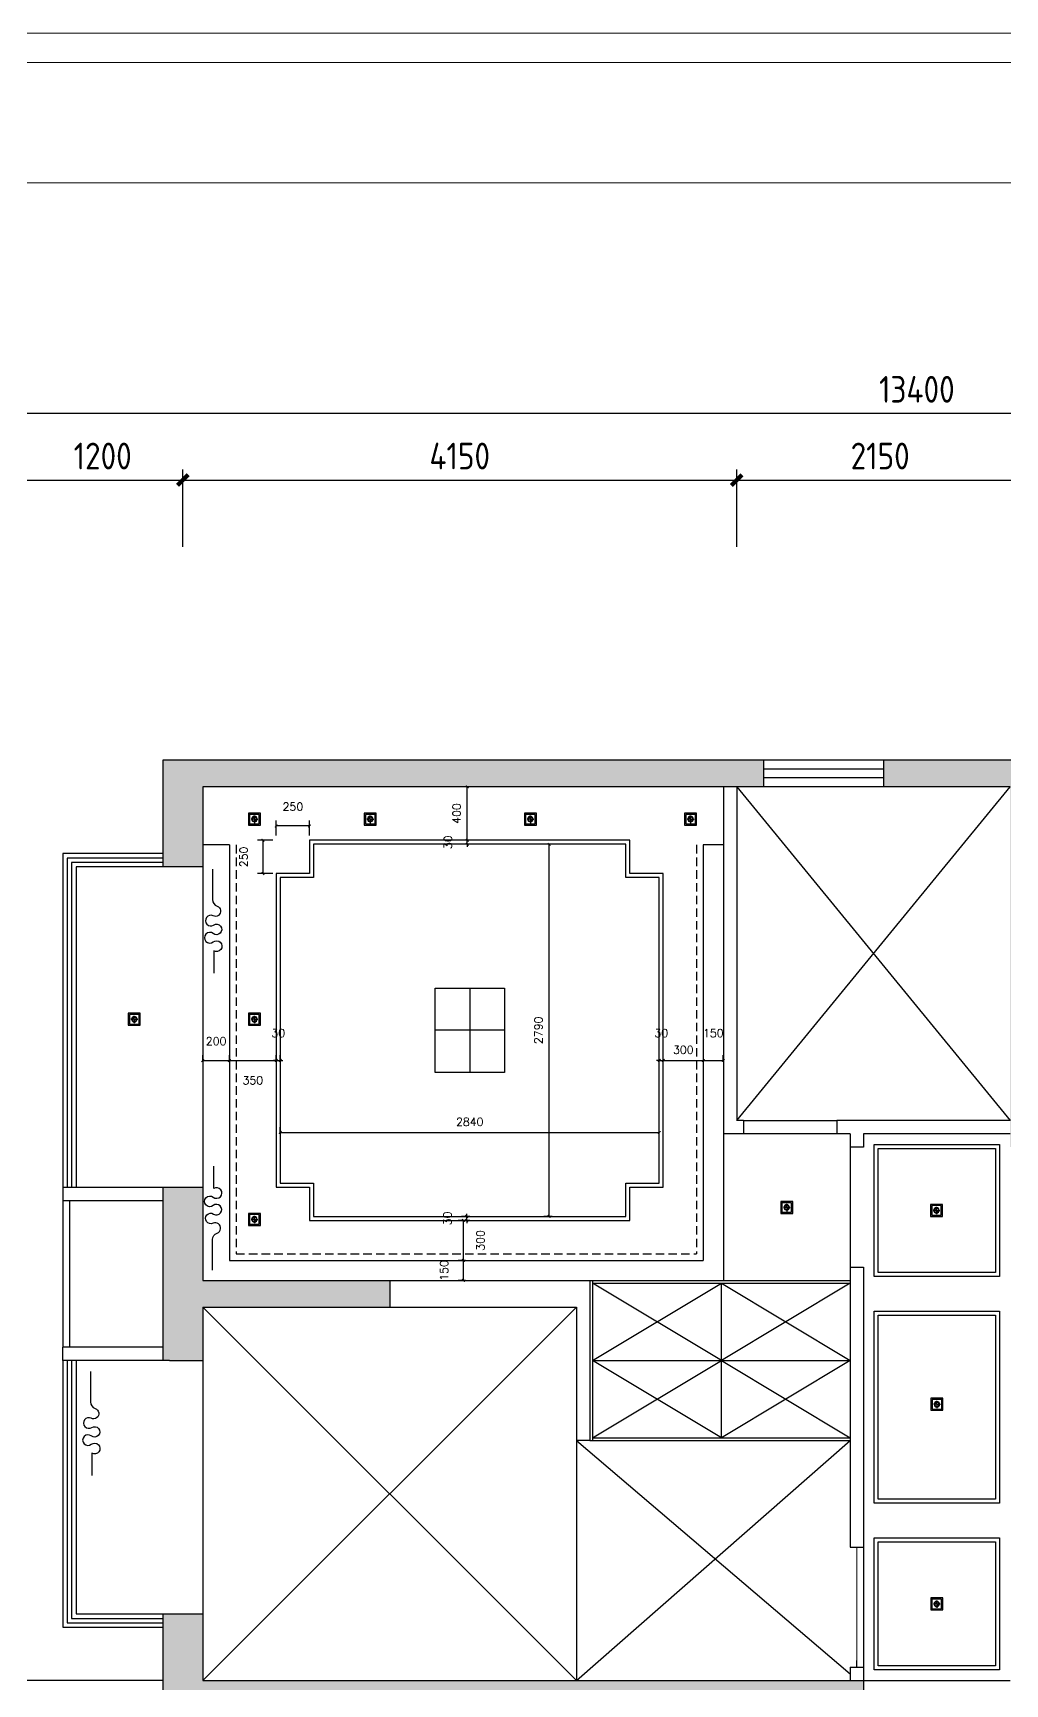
# Model space of a CAD drawing. Extents: x 643133 to 135659452, y -425133 to -387116.
# Drawn here: x 774290 to 781572, y -399492 to -387116 of the extents above; entities that cross this region are included whole.
import ezdxf

# ---------------------------------------------------------------- set-up
doc = ezdxf.new("R2010")
doc.units = 0
doc.header["$LTSCALE"] = 10
doc.header["$MEASUREMENT"] = 0
doc.linetypes.add('ACAD_ISO03W100', pattern=[30, 12, -18])
doc.linetypes.add('DASHED2', pattern=[9.525, 6.35, -3.175])
for name, color, linetype in [('30', 30, 'Continuous'), ('34', 34, 'Continuous'), ('38', 38, 'Continuous')]:
    doc.layers.add(name, color=color, linetype=linetype)
doc.layers.add('极细线', color=250, linetype='Continuous', lineweight=9)
doc.layers.add('窗线', color=2, linetype='Continuous', lineweight=20)
doc.styles.get("Standard").update_dxf_attribs({"font": 'gbenor.shx', "bigfont": 'gbcbig.shx'})
doc.styles.add('外部标注', font='complex.shx')
doc.dimstyles.new('平面布局内部', dxfattribs={"dimtxt": 60, "dimasz": 20, "dimexe": 40, "dimexo": 0, "dimgap": 50, "dimtad": 1, "dimdec": 0, "dimzin": 0, "dimdsep": 46, "dimtxsty": '外部标注', "dimblk": 'ARCHTICK', "dimcen": 5, "dimclrt": 56, "dimadec": 0, "dimazin": 0, "dimtfac": 1, "dimtdec": 0, "dimtmove": 2, "dimatfit": 3, "dimldrblk": 'DOT', "dimfxl": 40, "dimtolj": 1, "dimtzin": 0, "dimarcsym": 0})

# ---------------------------------------------------------------- blocks, each defined once
blk = doc.blocks.new('_ArchTick')
at = {"color": 0, "linetype": 'ByBlock', "const_width": 0.4}
blk.add_lwpolyline([(-0.5, -0.5), (0.5, 0.5)], dxfattribs=at)
blk = doc.blocks.new('A$C4FE514A6')
at = {"layer": '38'}
h = blk.add_hatch(color=256, dxfattribs=at)
h.paths.add_polyline_path([(218, 150), (202, 150, -0.198912), (186, 114, -0.198912), (150, 98), (150, 82, 0.198912), (198, 102, 0.198912)])
h.paths.add_polyline_path([(150, 218), (150, 202, -0.414214), (202, 150), (218, 150, 0.414214)])
h.paths.add_polyline_path([(150, 202), (150, 218, 0.198912), (102, 198, 0.198912), (82, 150), (98, 150, -0.198912), (114, 186, -0.198912)])
h.paths.add_polyline_path([(150, 82), (150, 98, -0.414214), (98, 150), (82, 150, 0.414214)])
at = {"layer": '34'}
for p, q in [((140, 150), (67, 150)), ((145, 150), (155, 150)), ((150, 160), (150, 247)), ((150, 145), (150, 155)), ((150, 140), (150, 62)), ((160, 150), (236, 150))]:
    blk.add_line(p, q, dxfattribs=at)
at = {"layer": '34', "linetype": 'ByBlock'}
blk.add_lwpolyline([(300, 0), (0, 0), (0, 300), (300, 300)], close=True, dxfattribs=at)
at = {"layer": '34'}
for radius in [67.7, 51.6]:
    blk.add_circle((150, 150), radius, dxfattribs=at)
at = {"layer": '38', "linetype": 'ByBlock'}
blk.add_lwpolyline([(270, 30), (30, 30), (30, 270), (270, 270)], close=True, dxfattribs=at)
blk = doc.blocks.new('*D62')
at = {"layer": '34', "color": 0, "lineweight": -2}
for p, q in [((775562, -394828), (775562, -394778)), ((775762, -394828), (775762, -394778)), ((775562, -394818), (775762, -394818))]:
    blk.add_line(p, q, dxfattribs=at)
at = {"layer": 'Defpoints', "color": 0}
for p in [(775562, -394828), (775762, -394818), (775762, -394828)]:
    blk.add_point(p, dxfattribs=at)
at = {"layer": '34', "color": 0, "lineweight": -2, "xscale": 20, "yscale": 20, "zscale": 20, "rotation": 180}
blk.add_blockref('_ArchTick', (775562, -394818), dxfattribs=at)
at = {"layer": '34', "color": 0, "lineweight": -2, "xscale": 20, "yscale": 20, "zscale": 20}
blk.add_blockref('_ArchTick', (775762, -394818), dxfattribs=at)
at = {"layer": '34', "color": 56, "insert": (775662, -394673), "char_height": 60, "attachment_point": 5, "style": '外部标注'}
blk.add_mtext('\\A1;200', dxfattribs=at)
blk = doc.blocks.new('_Dot')
at = {"color": 0, "linetype": 'ByBlock', "lineweight": -2}
blk.add_line((-0.5, 0), (-1, 0), dxfattribs=at)
at = {"color": 0, "linetype": 'ByBlock', "const_width": 0.5}
blk.add_lwpolyline([(-0.25, 0, 1), (0.25, 0, 1)], format="xyb", close=True, dxfattribs=at)
blk = doc.blocks.new('*D63')
at = {"layer": '34', "color": 0, "lineweight": -2}
for p, q in [((775762, -394828), (775762, -394778)), ((776112, -394818), (776112, -394778)), ((775762, -394818), (776112, -394818))]:
    blk.add_line(p, q, dxfattribs=at)
at = {"layer": 'Defpoints', "color": 0}
for p in [(775762, -394828), (776112, -394818), (776112, -394818)]:
    blk.add_point(p, dxfattribs=at)
at = {"layer": '34', "color": 0, "lineweight": -2, "xscale": 20, "yscale": 20, "zscale": 20, "rotation": 180}
blk.add_blockref('_ArchTick', (775762, -394818), dxfattribs=at)
at = {"layer": '34', "color": 0, "lineweight": -2, "xscale": 20, "yscale": 20, "zscale": 20}
blk.add_blockref('_ArchTick', (776112, -394818), dxfattribs=at)
at = {"layer": '34', "color": 56, "insert": (775937, -394967), "char_height": 60, "attachment_point": 5, "style": '外部标注'}
blk.add_mtext('\\A1;350', dxfattribs=at)
blk = doc.blocks.new('*D64')
at = {"layer": '34', "color": 0, "lineweight": -2}
for p, q in [((776112, -394818), (776112, -394778)), ((776142, -394818), (776142, -394778)), ((776112, -394818), (776092, -394818)), ((776112, -394818), (776142, -394818)), ((776142, -394818), (776162, -394818))]:
    blk.add_line(p, q, dxfattribs=at)
at = {"layer": 'Defpoints', "color": 0}
for p in [(776112, -394818), (776142, -394818), (776142, -394818)]:
    blk.add_point(p, dxfattribs=at)
at = {"layer": '34', "color": 0, "lineweight": -2, "xscale": 20, "yscale": 20, "zscale": 20}
blk.add_blockref('_ArchTick', (776112, -394818), dxfattribs=at)
at = {"layer": '34', "color": 0, "lineweight": -2, "xscale": 20, "yscale": 20, "zscale": 20, "rotation": 180}
blk.add_blockref('_ArchTick', (776142, -394818), dxfattribs=at)
at = {"layer": '34', "color": 56, "insert": (776127, -394613), "char_height": 60, "attachment_point": 5, "style": '外部标注'}
blk.add_mtext('\\A1;30', dxfattribs=at)
blk = doc.blocks.new('*D65')
at = {"layer": '34', "color": 0, "lineweight": -2}
for p, q in [((776142, -395358), (776142, -395318)), ((776142, -395358), (778982, -395358)), ((778982, -395358), (778982, -395318))]:
    blk.add_line(p, q, dxfattribs=at)
at = {"layer": 'Defpoints', "color": 0}
for p in [(776142, -395358), (778982, -395358), (778982, -395358)]:
    blk.add_point(p, dxfattribs=at)
at = {"layer": '34', "color": 0, "lineweight": -2, "xscale": 20, "yscale": 20, "zscale": 20, "rotation": 180}
blk.add_blockref('_ArchTick', (776142, -395358), dxfattribs=at)
at = {"layer": '34', "color": 0, "lineweight": -2, "xscale": 20, "yscale": 20, "zscale": 20}
blk.add_blockref('_ArchTick', (778982, -395358), dxfattribs=at)
at = {"layer": '34', "color": 56, "insert": (777562, -395278), "char_height": 60, "attachment_point": 5, "style": '外部标注'}
blk.add_mtext('\\A1;2840', dxfattribs=at)
blk = doc.blocks.new('*D66')
at = {"layer": '34', "color": 0, "lineweight": -2}
for p, q in [((778982, -394818), (778982, -394778)), ((779012, -394818), (779012, -394778)), ((778982, -394818), (778962, -394818)), ((778982, -394818), (779012, -394818)), ((779012, -394818), (779032, -394818))]:
    blk.add_line(p, q, dxfattribs=at)
at = {"layer": 'Defpoints', "color": 0}
for p in [(778982, -394818), (779012, -394818), (779012, -394818)]:
    blk.add_point(p, dxfattribs=at)
at = {"layer": '34', "color": 0, "lineweight": -2, "xscale": 20, "yscale": 20, "zscale": 20}
blk.add_blockref('_ArchTick', (778982, -394818), dxfattribs=at)
at = {"layer": '34', "color": 0, "lineweight": -2, "xscale": 20, "yscale": 20, "zscale": 20, "rotation": 180}
blk.add_blockref('_ArchTick', (779012, -394818), dxfattribs=at)
at = {"layer": '34', "color": 56, "insert": (778997, -394613), "char_height": 60, "attachment_point": 5, "style": '外部标注'}
blk.add_mtext('\\A1;30', dxfattribs=at)
blk = doc.blocks.new('*D67')
at = {"layer": '34', "color": 0, "lineweight": -2}
for p, q in [((779012, -394818), (779012, -394778)), ((779012, -394818), (779312, -394818)), ((779312, -394818), (779312, -394858))]:
    blk.add_line(p, q, dxfattribs=at)
at = {"layer": 'Defpoints', "color": 0}
for p in [(779012, -394818), (779312, -394818), (779312, -394818)]:
    blk.add_point(p, dxfattribs=at)
at = {"layer": '34', "color": 0, "lineweight": -2, "xscale": 20, "yscale": 20, "zscale": 20, "rotation": 180}
blk.add_blockref('_ArchTick', (779012, -394818), dxfattribs=at)
at = {"layer": '34', "color": 0, "lineweight": -2, "xscale": 20, "yscale": 20, "zscale": 20}
blk.add_blockref('_ArchTick', (779312, -394818), dxfattribs=at)
at = {"layer": '34', "color": 56, "insert": (779162, -394738), "char_height": 60, "attachment_point": 5, "style": '外部标注'}
blk.add_mtext('\\A1;300', dxfattribs=at)
blk = doc.blocks.new('*D68')
at = {"layer": '34', "color": 0, "lineweight": -2}
for p, q in [((779462, -394818), (779462, -394778)), ((779312, -394818), (779312, -394858)), ((779312, -394818), (779462, -394818))]:
    blk.add_line(p, q, dxfattribs=at)
at = {"layer": 'Defpoints', "color": 0}
for p in [(779312, -394818), (779462, -394818), (779462, -394818)]:
    blk.add_point(p, dxfattribs=at)
at = {"layer": '34', "color": 0, "lineweight": -2, "xscale": 20, "yscale": 20, "zscale": 20, "rotation": 180}
blk.add_blockref('_ArchTick', (779312, -394818), dxfattribs=at)
at = {"layer": '34', "color": 0, "lineweight": -2, "xscale": 20, "yscale": 20, "zscale": 20}
blk.add_blockref('_ArchTick', (779462, -394818), dxfattribs=at)
at = {"layer": '34', "color": 56, "insert": (779387, -394613), "char_height": 60, "attachment_point": 5, "style": '外部标注'}
blk.add_mtext('\\A1;150', dxfattribs=at)
blk = doc.blocks.new('*D69')
at = {"layer": '34', "color": 0, "lineweight": -2}
for p, q in [((777531, -396317), (777475, -396317)), ((777515, -396467), (777515, -396317)), ((777531, -396467), (777475, -396467))]:
    blk.add_line(p, q, dxfattribs=at)
at = {"layer": 'Defpoints', "color": 0}
for p in [(777515, -396317), (777531, -396317), (777531, -396467)]:
    blk.add_point(p, dxfattribs=at)
at = {"layer": '34', "color": 0, "lineweight": -2, "xscale": 20, "yscale": 20, "zscale": 20}
for p, rotation in [((777515, -396317), 90), ((777515, -396467), 270)]:
    blk.add_blockref('_ArchTick', p, dxfattribs=dict(at, rotation=rotation))
at = {"layer": '34', "color": 56, "insert": (777370, -396392), "char_height": 60, "attachment_point": 5, "rotation": 90, "style": '外部标注'}
blk.add_mtext('\\A1;150', dxfattribs=at)
blk = doc.blocks.new('*D70')
at = {"layer": '34', "color": 0, "lineweight": -2}
for p, q in [((777562, -396017), (777475, -396017)), ((777515, -396317), (777515, -396017)), ((777531, -396317), (777475, -396317))]:
    blk.add_line(p, q, dxfattribs=at)
at = {"layer": 'Defpoints', "color": 0}
for p in [(777515, -396017), (777562, -396017), (777531, -396317)]:
    blk.add_point(p, dxfattribs=at)
at = {"layer": '34', "color": 0, "lineweight": -2, "xscale": 20, "yscale": 20, "zscale": 20}
for p, rotation in [((777515, -396017), 90), ((777515, -396317), 270)]:
    blk.add_blockref('_ArchTick', p, dxfattribs=dict(at, rotation=rotation))
at = {"layer": '34', "color": 56, "insert": (777642, -396167), "char_height": 60, "attachment_point": 5, "rotation": 90, "style": '外部标注'}
blk.add_mtext('\\A1;300', dxfattribs=at)
blk = doc.blocks.new('*D71')
at = {"layer": '34', "color": 0, "lineweight": -2}
for p, q in [((777562, -395987), (777500, -395987)), ((777562, -396017), (777500, -396017)), ((777540, -395987), (777540, -395967)), ((777540, -396017), (777540, -395987)), ((777540, -396017), (777540, -396037))]:
    blk.add_line(p, q, dxfattribs=at)
at = {"layer": 'Defpoints', "color": 0}
for p in [(777540, -395987), (777562, -395987), (777562, -396017)]:
    blk.add_point(p, dxfattribs=at)
at = {"layer": '34', "color": 0, "lineweight": -2, "xscale": 20, "yscale": 20, "zscale": 20}
for p, rotation in [((777540, -395987), 270), ((777540, -396017), 90)]:
    blk.add_blockref('_ArchTick', p, dxfattribs=dict(at, rotation=rotation))
at = {"layer": '34', "color": 56, "insert": (777395, -396002), "char_height": 60, "attachment_point": 5, "rotation": 90, "style": '外部标注'}
blk.add_mtext('\\A1;30', dxfattribs=at)
blk = doc.blocks.new('*D72')
at = {"layer": '34', "color": 0, "lineweight": -2}
for p, q in [((778273, -393197), (778117, -393197)), ((778157, -395987), (778157, -393197)), ((778179, -395987), (778117, -395987))]:
    blk.add_line(p, q, dxfattribs=at)
at = {"layer": 'Defpoints', "color": 0}
for p in [(778157, -393197), (778273, -393197), (778179, -395987)]:
    blk.add_point(p, dxfattribs=at)
at = {"layer": '34', "color": 0, "lineweight": -2, "xscale": 20, "yscale": 20, "zscale": 20}
for p, rotation in [((778157, -393197), 90), ((778157, -395987), 270)]:
    blk.add_blockref('_ArchTick', p, dxfattribs=dict(at, rotation=rotation))
at = {"layer": '34', "color": 56, "insert": (778077, -394592), "char_height": 60, "attachment_point": 5, "rotation": 90, "style": '外部标注'}
blk.add_mtext('\\A1;2790', dxfattribs=at)
blk = doc.blocks.new('*D73')
at = {"layer": '34', "color": 0, "lineweight": -2}
for p, q in [((777662, -393167), (777504, -393167)), ((777544, -393167), (777544, -393147)), ((777544, -393197), (777544, -393167)), ((777658, -393197), (777504, -393197)), ((777544, -393197), (777544, -393217))]:
    blk.add_line(p, q, dxfattribs=at)
at = {"layer": 'Defpoints', "color": 0}
for p in [(777544, -393167), (777662, -393167), (777658, -393197)]:
    blk.add_point(p, dxfattribs=at)
at = {"layer": '34', "color": 0, "lineweight": -2, "xscale": 20, "yscale": 20, "zscale": 20}
for p, rotation in [((777544, -393167), 270), ((777544, -393197), 90)]:
    blk.add_blockref('_ArchTick', p, dxfattribs=dict(at, rotation=rotation))
at = {"layer": '34', "color": 56, "insert": (777399, -393182), "char_height": 60, "attachment_point": 5, "rotation": 90, "style": '外部标注'}
blk.add_mtext('\\A1;30', dxfattribs=at)
blk = doc.blocks.new('*D74')
at = {"layer": '34', "color": 0, "lineweight": -2}
for p, q in [((777662, -392767), (777504, -392767)), ((777544, -393167), (777544, -392767)), ((777662, -393167), (777504, -393167))]:
    blk.add_line(p, q, dxfattribs=at)
at = {"layer": 'Defpoints', "color": 0}
for p in [(777544, -392767), (777662, -392767), (777662, -393167)]:
    blk.add_point(p, dxfattribs=at)
at = {"layer": '34', "color": 0, "lineweight": -2, "xscale": 20, "yscale": 20, "zscale": 20}
for p, rotation in [((777544, -392767), 90), ((777544, -393167), 270)]:
    blk.add_blockref('_ArchTick', p, dxfattribs=dict(at, rotation=rotation))
at = {"layer": '34', "color": 56, "insert": (777464, -392967), "char_height": 60, "attachment_point": 5, "rotation": 90, "style": '外部标注'}
blk.add_mtext('\\A1;400', dxfattribs=at)
blk = doc.blocks.new('*D75')
at = {"layer": '34', "color": 0, "lineweight": -2}
for p, q in [((776088, -393167), (775973, -393167)), ((776013, -393167), (776013, -393417)), ((776088, -393417), (775973, -393417))]:
    blk.add_line(p, q, dxfattribs=at)
at = {"layer": 'Defpoints', "color": 0}
for p in [(776088, -393167), (776013, -393417), (776088, -393417)]:
    blk.add_point(p, dxfattribs=at)
at = {"layer": '34', "color": 0, "lineweight": -2, "xscale": 20, "yscale": 20, "zscale": 20}
for p, rotation in [((776013, -393167), 90), ((776013, -393417), 270)]:
    blk.add_blockref('_ArchTick', p, dxfattribs=dict(at, rotation=rotation))
at = {"layer": '34', "color": 56, "insert": (775868, -393292), "char_height": 60, "attachment_point": 5, "rotation": 90, "style": '外部标注'}
blk.add_mtext('\\A1;250', dxfattribs=at)
blk = doc.blocks.new('*D76')
at = {"layer": '34', "color": 0, "lineweight": -2}
for p, q in [((776112, -393132), (776112, -393020)), ((776362, -393132), (776362, -393020)), ((776362, -393060), (776112, -393060))]:
    blk.add_line(p, q, dxfattribs=at)
at = {"layer": 'Defpoints', "color": 0}
for p in [(776112, -393060), (776112, -393132), (776362, -393132)]:
    blk.add_point(p, dxfattribs=at)
at = {"layer": '34', "color": 0, "lineweight": -2, "xscale": 20, "yscale": 20, "zscale": 20, "rotation": 180}
blk.add_blockref('_ArchTick', (776112, -393060), dxfattribs=at)
at = {"layer": '34', "color": 0, "lineweight": -2, "xscale": 20, "yscale": 20, "zscale": 20}
blk.add_blockref('_ArchTick', (776362, -393060), dxfattribs=at)
at = {"layer": '34', "color": 56, "insert": (776237, -392915), "char_height": 60, "attachment_point": 5, "style": '外部标注'}
blk.add_mtext('\\A1;250', dxfattribs=at)

msp = doc.modelspace()

# ---------------------------------------------------------------- hatches: boundary and pattern name
at = {"layer": '34'}
for points in [[(775262.2, -392566.8), (775262.2, -393366.8), (775562.2, -393366.8), (775562.2, -392766.8), (779762.2, -392766.8), (779762.2, -392566.8), (779562.2, -392566.8)], [(781812.2, -392766.8), (782112.2, -392766.8), (782112.2, -392566.8), (781712.2, -392566.8), (780662.2, -392566.8), (780662.2, -392766.8), (781612.2, -392766.8), (781612.2, -395466.8), (781812.2, -395466.8)], [(776962.2, -396666.8), (776962.2, -396466.8), (775562.2, -396466.8), (775562.2, -395766.8), (775312.2, -395766.8), (775262.2, -395766.8), (775262.2, -397066.8), (775312.2, -397066.8), (775562.2, -397066.8), (775562.2, -396666.8)], [(776112.2, -399466.8), (775562.2, -399466.8), (775562.2, -398966.8), (775262.2, -398966.8), (775262.2, -399666.8), (780512.2, -399666.8), (780512.2, -399466.8)]]:
    msp.add_hatch(color=256, dxfattribs=at).paths.add_polyline_path(points)

# ---------------------------------------------------------------- linework, layer by layer
at = {"layer": '30'}
for p, q in [((787692.2, -389966.8), (774132.2, -389966.8)), ((775412.2, -390966.8), (775412.2, -390386.8)), ((775412.2, -390886.8), (775412.2, -390386.8)), ((779562.2, -390966.8), (779562.2, -390386.8)), ((779562.2, -390966.8), (779562.2, -390386.8)), ((774132.2, -390466.8), (775492.2, -390466.8)), ((775332.2, -390466.8), (779642.2, -390466.8)), ((779482.2, -390466.8), (781792.2, -390466.8)), ((775262.2, -392566.8), (775262.2, -393366.8)), ((779562.2, -392566.8), (775262.2, -392566.8)), ((779762.2, -392566.8), (779562.2, -392566.8)), ((779762.2, -392566.8), (779762.2, -392766.8)), ((781712.2, -392566.8), (780662.2, -392566.8)), ((780662.2, -392566.8), (780662.2, -392766.8)), ((779762.2, -392766.8), (775562.2, -392766.8)), ((775562.2, -392766.8), (775562.2, -393366.8)), ((775562.2, -392766.8), (775562.2, -393366.8)), ((779462.2, -392766.8), (779462.2, -395366.8)), ((779462.2, -392766.8), (779462.2, -395366.8)), ((779562.2, -392766.8), (779562.2, -395266.8)), ((781612.2, -392766.8), (780662.2, -392766.8)), ((775562.2, -393366.8), (775262.2, -393366.8)), ((779612.2, -395266.8), (779562.2, -395266.8)), ((779612.2, -395266.8), (779612.2, -395366.8)), ((780312.2, -395266.8), (780312.2, -395366.8)), ((781612.2, -395266.8), (780312.2, -395266.8)), ((779612.2, -395366.8), (779462.2, -395366.8)), ((780412.2, -395366.8), (780312.2, -395366.8)), ((780412.2, -395366.8), (780412.2, -395466.8)), ((780512.2, -395366.8), (780512.2, -395466.8)), ((781612.2, -395366.8), (780512.2, -395366.8)), ((780512.2, -395466.8), (780412.2, -395466.8)), ((774512.2, -395766.8), (775312.2, -395766.8)), ((774512.2, -395766.8), (774512.2, -395866.8)), ((775262.2, -395766.8), (775262.2, -397066.8)), ((775312.2, -395766.8), (775562.2, -395766.8)), ((775562.2, -395766.8), (775562.2, -396466.8)), ((775562.2, -395766.8), (775562.2, -396466.8)), ((774512.2, -395866.8), (775262.2, -395866.8)), ((780412.2, -396366.8), (780412.2, -398466.8)), ((780412.2, -396366.8), (780512.2, -396366.8)), ((780512.2, -396366.8), (780512.2, -398466.8)), ((775562.2, -396466.8), (778462.2, -396466.8)), ((775562.2, -396466.8), (778462.2, -396466.8)), ((776962.2, -396466.8), (776962.2, -396666.8)), ((778462.2, -396466.8), (778462.2, -396666.8)), ((778462.2, -396466.8), (780412.2, -396466.8)), ((775562.2, -396666.8), (775562.2, -397066.8)), ((775562.2, -396666.8), (778262.2, -396666.8)), ((775562.2, -396666.8), (778362.2, -396666.8)), ((778262.2, -396666.8), (778362.2, -396666.8)), ((778362.2, -396666.8), (778362.2, -397666.8)), ((778462.2, -396666.8), (778462.2, -397666.8)), ((775262.2, -396966.8), (774512.2, -396966.8)), ((774512.2, -397066.8), (774512.2, -396966.8)), ((775312.2, -397066.8), (774512.2, -397066.8)), ((775312.2, -397066.8), (775562.2, -397066.8)), ((778462.2, -397666.8), (778362.2, -397666.8)), ((778462.2, -397666.8), (780412.2, -397666.8)), ((780412.2, -398466.8), (780512.2, -398466.8)), ((775262.2, -398966.8), (775262.2, -399666.8)), ((775262.2, -398966.8), (775562.2, -398966.8)), ((775562.2, -398966.8), (775562.2, -399466.8)), ((780412.2, -399366.8), (780412.2, -399466.8)), ((780512.2, -399366.8), (780512.2, -399666.8)), ((775562.2, -399466.8), (776112.2, -399466.8)), ((776112.2, -399466.8), (780512.2, -399466.8))]:
    msp.add_line(p, q, dxfattribs=at)
at = {"layer": '34'}
for p, q in [((780662.2, -392633.5), (779762.2, -392633.5)), ((779562.2, -392766.8), (781612.2, -395266.8)), ((779562.2, -395266.8), (781612.2, -392766.8)), ((780662.2, -392700.1), (779762.2, -392700.1)), ((775262.2, -393300.1), (774545.5, -393300.1)), ((774545.5, -393300.1), (774545.5, -395766.8)), ((775762.2, -393201.8), (775562.2, -393201.8)), ((775762.2, -393201.8), (775562.2, -393201.8)), ((775762.2, -393201.8), (775762.2, -396316.8)), ((775762.2, -393201.8), (775762.2, -396316.8)), ((779462.2, -393201.8), (779312.2, -393201.8)), ((779312.2, -393201.8), (779312.2, -396316.8)), ((779462.2, -393201.8), (779312.2, -393201.8)), ((779312.2, -393201.8), (779312.2, -396316.8)), ((775262.2, -393333.5), (774578.9, -393333.5)), ((774578.9, -393333.5), (774578.9, -395766.8)), ((775562.2, -393366.8), (775562.2, -395766.8)), ((775562.2, -393366.8), (775562.2, -395766.8)), ((779612.2, -395266.8), (780312.2, -395266.8)), ((779462.2, -395366.8), (779462.2, -396466.8)), ((779462.2, -395366.8), (779462.2, -396466.8)), ((780312.2, -395366.8), (779612.2, -395366.8)), ((780412.2, -395466.8), (780412.2, -396366.8)), ((775762.2, -396316.8), (779312.2, -396316.8)), ((775762.2, -396316.8), (779312.2, -396316.8)), ((775562.2, -396666.8), (778362.2, -399466.8)), ((778362.2, -396666.8), (775562.2, -399466.8)), ((778362.2, -399466.8), (780412.2, -397666.8)), ((778362.2, -397666.8), (780412.2, -399416.8)), ((778362.2, -397666.8), (778362.2, -399466.8)), ((780512.2, -398366.8), (780512.2, -399466.8)), ((780412.2, -399366.8), (780512.2, -399366.8)), ((780462.2, -399366.8), (780462.2, -399316.8)), ((780512.2, -399466.8), (781612.2, -399466.8))]:
    msp.add_line(p, q, dxfattribs=at)
at = {"layer": '34', "color": 1, "linetype": 'DASHED2'}
for p, q in [((775812.2, -393201.8), (775812.2, -396266.8)), ((775812.2, -393201.8), (775812.2, -396266.8)), ((779262.2, -393201.8), (779262.2, -396266.8)), ((779262.2, -393201.8), (779262.2, -396266.8)), ((775812.2, -396266.8), (779262.2, -396266.8)), ((775812.2, -396266.8), (779262.2, -396266.8))]:
    msp.add_line(p, q, dxfattribs=at)
at = {"layer": '34', "color": 1}
for p, q in [((777562.2, -394276.8), (777562.2, -394906.8)), ((777822.2, -394591.8), (777302.2, -394591.8))]:
    msp.add_line(p, q, dxfattribs=at)
at = {"layer": '34'}
for points in [[(779012.2, -393416.8), (778762.2, -393416.8), (778762.2, -393166.8), (776362.2, -393166.8), (776362.2, -393416.8), (776112.2, -393416.8), (776112.2, -395766.8), (776362.2, -395766.8), (776362.2, -396016.8), (778762.2, -396016.8), (778762.2, -395766.8), (779012.2, -395766.8)], [(778982.2, -393446.8), (778732.2, -393446.8), (778732.2, -393196.8), (776392.2, -393196.8), (776392.2, -393446.8), (776142.2, -393446.8), (776142.2, -395736.8), (776392.2, -395736.8), (776392.2, -395986.8), (778732.2, -395986.8), (778732.2, -395736.8), (778982.2, -395736.8)], [(780592.2, -395446.8), (781532.2, -395446.8), (781532.2, -396436.8), (780592.2, -396436.8)], [(780622.2, -395476.8), (781502.2, -395476.8), (781502.2, -396406.8), (780622.2, -396406.8)], [(780592.2, -396696.8), (781532.2, -396696.8), (781532.2, -398136.8), (780592.2, -398136.8)], [(780622.2, -396726.8), (781502.2, -396726.8), (781502.2, -398106.8), (780622.2, -398106.8)], [(780592.2, -398396.8), (781532.2, -398396.8), (781532.2, -399386.8), (780592.2, -399386.8)], [(780622.2, -398426.8), (781502.2, -398426.8), (781502.2, -399356.8), (780622.2, -399356.8)]]:
    msp.add_lwpolyline(points, close=True, dxfattribs=at)
at = {"layer": '34', "color": 3}
for points in [[(775634.7, -393383), (775634.7, -393611.6, 0.3193219), (775669.5, -393660.6, -1.0604581), (775639.2, -393733.6, 1.7092371), (775643.4, -393802.8, -1.9463262), (775640.3, -393866.5, 2.0696578), (775640.3, -393929.2, -1.9119515), (775644.4, -393994.9), (775644.4, -394097.4), (775644.4, -394162.2)], [(775634.7, -393383), (775634.7, -393611.6, 0.3193219), (775669.5, -393660.6, -1.0604581), (775639.2, -393733.6, 1.7092371), (775643.4, -393802.8, -1.9463262), (775640.3, -393866.5, 2.0696578), (775640.3, -393929.2, -1.9119515), (775644.4, -393994.9), (775644.4, -394097.4), (775644.4, -394162.2)], [(775634.7, -396388.7), (775634.7, -396160.1, -0.3193219), (775669.5, -396111.2, 1.0604581), (775639.2, -396038.1, -1.7092371), (775643.4, -395969, 1.9463262), (775640.3, -395905.3, -2.0696578), (775640.3, -395842.6, 1.9119515), (775644.4, -395776.8), (775644.4, -395674.4), (775644.4, -395609.6)], [(775634.7, -396388.7), (775634.7, -396160.1, -0.3193219), (775669.5, -396111.2, 1.0604581), (775639.2, -396038.1, -1.7092371), (775643.4, -395969, 1.9463262), (775640.3, -395905.3, -2.0696578), (775640.3, -395842.6, 1.9119515), (775644.4, -395776.8), (775644.4, -395674.4), (775644.4, -395609.6)]]:
    msp.add_lwpolyline(points, format="xyb", dxfattribs=at)
at = {"layer": '34', "color": 1}
msp.add_lwpolyline([(777822.2, -394276.8), (777822.2, -394906.8), (777302.2, -394906.8), (777302.2, -394276.8)], close=True, dxfattribs=at)
at = {"layer": '34'}
msp.add_lwpolyline([(774721.3, -397149.1), (774721.3, -397377.7, 0.3193219), (774756.1, -397426.6, -1.0604581), (774725.9, -397499.7, 1.7092371), (774730, -397568.9, -1.9463262), (774726.9, -397632.5, 2.0696578), (774726.9, -397695.3, -1.9119515), (774731.1, -397761), (774731.1, -397863.4), (774731.1, -397928.2)], format="xyb", dxfattribs=at)
at = {"layer": '38', "lineweight": 13}
msp.add_line((766686.2, -387115.9), (797574.5, -387115.9), dxfattribs=at)
at = {"layer": '38', "lineweight": 5}
for p, q in [((766908.4, -387338.1), (797352.3, -387338.1)), ((769629.6, -388237.8), (794179.5, -388237.8))]:
    msp.add_line(p, q, dxfattribs=at)
at = {"layer": '38'}
for p, q in [((780662.2, -392566.8), (779762.2, -392566.8)), ((780662.2, -392766.8), (779762.2, -392766.8)), ((775262.2, -393266.8), (774512.2, -393266.8)), ((774512.2, -393266.8), (774512.2, -395766.8)), ((775262.2, -393366.8), (774612.2, -393366.8)), ((774612.2, -393366.8), (774612.2, -395766.8)), ((774512.2, -395866.8), (774512.2, -396966.8)), ((774562.2, -395866.8), (774562.2, -396966.8)), ((774512.2, -397066.8), (774512.2, -399066.8)), ((774545.5, -397066.8), (774545.5, -399033.5)), ((774578.9, -397066.8), (774578.9, -399000.1)), ((774612.2, -397066.8), (774612.2, -398966.8)), ((775562.2, -397066.8), (775562.2, -398966.8)), ((774612.2, -398966.8), (775262.2, -398966.8)), ((774512.2, -399066.8), (775262.2, -399066.8)), ((774545.5, -399033.5), (775262.2, -399033.5)), ((774578.9, -399000.1), (775262.2, -399000.1)), ((775262.2, -399466.8), (774112.2, -399466.8))]:
    msp.add_line(p, q, dxfattribs=at)
at = {"layer": '38', "linetype": 'ACAD_ISO03W100', "ltscale": 20}
for p, q in [((778482.2, -396466.8), (778482.2, -397666.8)), ((778482.2, -396486.8), (780412.2, -396486.8)), ((779447.2, -397066.8), (778482.2, -396486.8)), ((778482.2, -397066.8), (779447.2, -396486.8)), ((779447.2, -397066.8), (779447.2, -396486.8)), ((779447.2, -396486.8), (780412.2, -397066.8)), ((780412.2, -396486.8), (779447.2, -397066.8)), ((778482.2, -397066.8), (780412.2, -397066.8)), ((779447.2, -397646.8), (778482.2, -397066.8)), ((778482.2, -397646.8), (779447.2, -397066.8)), ((779447.2, -397646.8), (779447.2, -397066.8)), ((779447.2, -397066.8), (780412.2, -397646.8)), ((780412.2, -397066.8), (779447.2, -397646.8)), ((778482.2, -397646.8), (780412.2, -397646.8))]:
    msp.add_line(p, q, dxfattribs=at)
at = {"layer": '极细线'}
msp.add_line((780462.2, -399316.8), (780462.2, -398466.8), dxfattribs=at)
at = {"layer": '窗线'}
msp.add_line((777862.2, -396666.8), (776462.2, -396666.8), dxfattribs=at)

# ---------------------------------------------------------------- block references
at = {"xscale": -0.3000000000465661, "yscale": 0.3000000000465661, "zscale": 0.3, "rotation": 180}
for p in [(775904, -392963.8), (775904, -392963.8), (776771.6, -392963.8), (777971.6, -392963.8), (779171.6, -392963.8), (779171.6, -392963.8), (775004, -394463.8), (775904, -394463.8), (775904, -394463.8), (779892.2, -395874.9), (781014.1, -395896.8), (775904, -395963.8), (775904, -395963.8), (781017.2, -397350.2), (781015.6, -398846.8)]:
    msp.add_blockref('A$C4FE514A6', p, dxfattribs=at)
at = {"layer": '30', "xscale": 80, "yscale": 80, "zscale": 80}
for p in [(775412.2, -390466.8), (779562.2, -390466.8)]:
    msp.add_blockref('_ArchTick', p, dxfattribs=at)
at = {"layer": '30', "xscale": 80, "yscale": 80, "zscale": 80, "rotation": 180}
for p in [(775412.2, -390466.8), (779562.2, -390466.8)]:
    msp.add_blockref('_ArchTick', p, dxfattribs=at)

# ---------------------------------------------------------------- texts
at = {"layer": '30', "char_height": 200, "attachment_point": 5}
for s, insert in [('13400', (780912.2, -389786.8)), ('1200', (774812.2, -390286.8)), ('4150', (777487.2, -390286.8)), ('2150', (780637.2, -390286.8))]:
    msp.add_mtext(s, dxfattribs=dict(at, insert=insert))

# ---------------------------------------------------------------- dimensions: what is measured, and where the dimension line sits
at = {"layer": '34'}
for base, p1, p2, picture, middle in [((777544.1, -392766.8), (777661.7, -393166.8), (777662.2, -392766.8), '*D74', (777464.1, -392966.8)), ((776013.2, -393416.8), (776087.5, -393166.8), (776087.5, -393416.8), '*D75', (775868.2, -393291.8)), ((777544.1, -393166.8), (777658.5, -393196.8), (777661.7, -393166.8), '*D73', (777399.1, -393181.8)), ((778156.9, -393196.8), (778178.7, -395986.8), (778273.4, -393196.8), '*D72', (778076.9, -394591.8)), ((777540.4, -395986.8), (777562.2, -396016.8), (777562.2, -395986.8), '*D71', (777395.4, -396001.8)), ((777515.4, -396316.8), (777530.6, -396466.8), (777530.6, -396316.8), '*D69', (777370.4, -396391.8))]:
    dim = msp.add_linear_dim(base=base, p1=p1, p2=p2, angle=90, dimstyle='平面布局内部', dxfattribs=at)
    dim.commit()
    dim.dimension.update_dxf_attribs({"geometry": picture, "text_midpoint": middle})
for base, p1, p2, picture, middle in [((776112.2, -393060.2), (776362.2, -393132), (776112.2, -393132), '*D76', (776237.2, -392915.2)), ((775762.2, -394818.3), (775562.2, -394828.5), (775762.2, -394828.5), '*D62', (775662.2, -394673.3)), ((776142.2, -394818.3), (776112.2, -394818.3), (776142.2, -394818.3), '*D64', (776127.2, -394613.3)), ((779012.2, -394818.3), (778982.2, -394818.3), (779012.2, -394818.3), '*D66', (778997.2, -394613.3)), ((779462.2, -394818.3), (779312.2, -394818.3), (779462.2, -394818.3), '*D68', (779387.2, -394613.3)), ((779312.2, -394818.3), (779012.2, -394818.3), (779312.2, -394818.3), '*D67', (779162.2, -394738.3)), ((778982.2, -395358.1), (776142.2, -395358.1), (778982.2, -395358.1), '*D65', (777562.2, -395278.1))]:
    dim = msp.add_linear_dim(base=base, p1=p1, p2=p2, dimstyle='平面布局内部', dxfattribs=at)
    dim.commit()
    dim.dimension.update_dxf_attribs({"geometry": picture, "text_midpoint": middle})
dim = msp.add_linear_dim(base=(776112.2, -394818.3), p1=(775762.2, -394828.5), p2=(776112.2, -394818.3), dimstyle='平面布局内部', dxfattribs=at)
dim.commit()
dim.dimension.update_dxf_attribs({"geometry": '*D63', "text_midpoint": (775937.2, -394967), "dimtype": 160})
dim = msp.add_linear_dim(base=(777515.4, -396016.8), p1=(777530.6, -396316.8), p2=(777562.2, -396016.8), angle=90, dimstyle='平面布局内部', dxfattribs=at)
dim.commit()
dim.dimension.update_dxf_attribs({"geometry": '*D70', "text_midpoint": (777641.8, -396166.8), "dimtype": 160})

doc.saveas('drawing.dxf')
